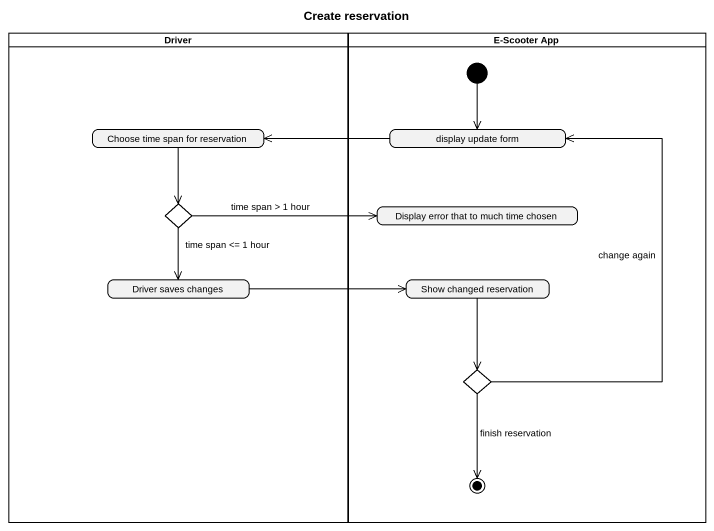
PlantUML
@startuml
title Create reservation
hide empty description
state Driver <<partition>> {
  state "Choose time span for reservation" as Choose_time_span_for
  state choice1 <<choice>>
  state "Driver saves changes" as Driver_saves_changes
}
state "E-Scooter App" as E_Scooter_App <<partition>> {
  state "display update form" as display_update_form
  state "Display error that to much time chosen" as Display_error_that_to_much
  state "Show changed reservation" as Show_changed_reservation
  state choice2 <<choice>>
  [*] --> display_update_form
  choice2 --> [*] : finish reservation
}
Choose_time_span_for --> choice1
display_update_form -left-> Choose_time_span_for
choice1 -right-> Display_error_that_to_much : time span > 1 hour
choice1 --> Driver_saves_changes : time span <= 1 hour
Driver_saves_changes -right-> Show_changed_reservation
Show_changed_reservation --> choice2
choice2 -up-> display_update_form : change again
@enduml
